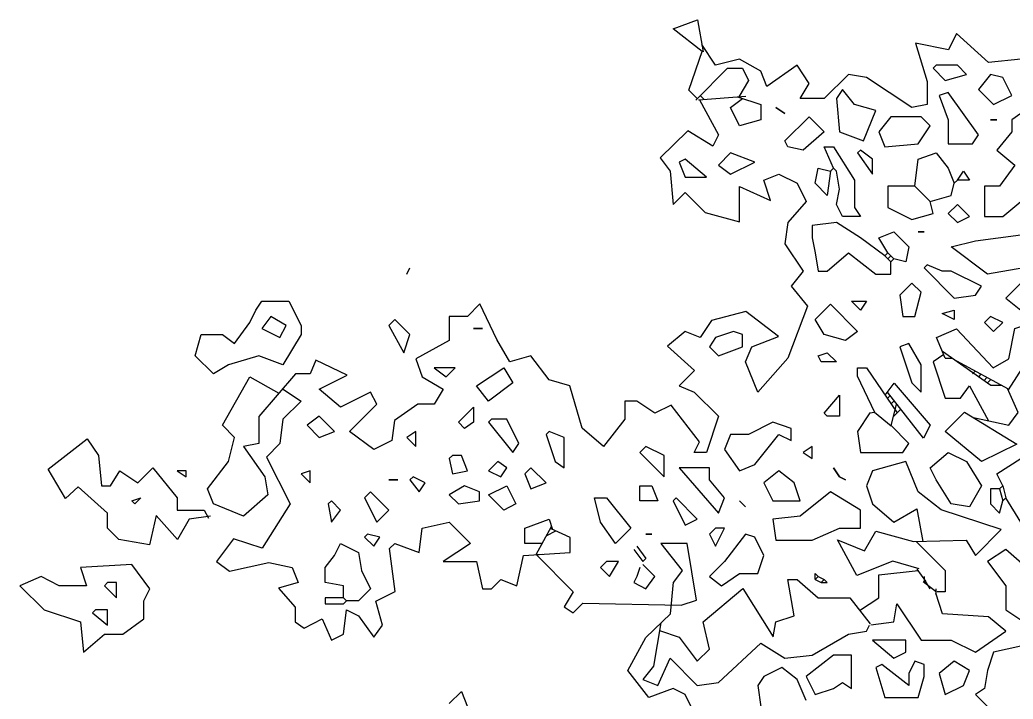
# Model space of a CAD drawing. Header units: metres. Extents: x -3.8 to 7.9, y -0.6 to 14.
# Drawn here: x -3.777 to -2.181, y 8.092 to 9.183 of the extents above; entities that cross this region are included whole.
import ezdxf

# ---------------------------------------------------------------- set-up
doc = ezdxf.new("R2010")
doc.units = ezdxf.units.M
doc.layers.add('ceco.net 88 green shadow', color=102, linetype='Continuous')
doc.layers.add('ceco.net 88 pair trees', color=7, linetype='Continuous')

msp = doc.modelspace()

# ---------------------------------------------------------------- linework, layer by layer
at = {"layer": 'ceco.net 88 green shadow', "linetype": 'Continuous'}
for p, q in [((-2.3043, 9.1097), (-2.3092, 9.1049)), ((-2.3092, 9.1049), (-2.2898, 9.0854)), ((-2.2703, 9.1097), (-2.3043, 9.1097)), ((-2.2557, 9.0951), (-2.2703, 9.1097)), ((-2.2898, 9.0854), (-2.2557, 9.0951)), ((-2.2169, 9.0951), (-2.2363, 9.0708)), ((-2.1974, 9.0903), (-2.2169, 9.0951)), ((-2.1828, 9.0611), (-2.1974, 9.0903)), ((-2.455, 9.0708), (-2.4647, 9.0563)), ((-2.4356, 9.0465), (-2.455, 9.0708)), ((-2.2363, 9.0708), (-2.212, 9.0465)), ((-2.4647, 9.0563), (-2.4599, 9.0028)), ((-2.2849, 9.066), (-2.2995, 9.0611)), ((-2.2995, 9.0611), (-2.2849, 9.0222)), ((-2.2363, 8.9979), (-2.2849, 9.066)), ((-2.212, 9.0465), (-2.1828, 9.0611)), ((-2.5619, 9.0417), (-2.5473, 9.032)), ((-2.5473, 9.032), (-2.5619, 9.0417)), ((-2.4015, 9.0368), (-2.4356, 9.0465)), ((-2.421, 8.9882), (-2.4015, 9.0368)), ((-2.5473, 8.9882), (-2.5085, 9.0271)), ((-2.5085, 9.0271), (-2.4842, 9.0028)), ((-2.3772, 9.0271), (-2.3967, 9.0028)), ((-2.3286, 9.0271), (-2.3772, 9.0271)), ((-2.3141, 9.0125), (-2.3286, 9.0271)), ((-2.2849, 9.0222), (-2.2849, 8.9834)), ((-2.2169, 9.0222), (-2.2071, 9.0222)), ((-2.2071, 9.0222), (-2.2169, 9.0222)), ((-2.3335, 8.9834), (-2.3141, 9.0125)), ((-2.5425, 8.9785), (-2.5473, 8.9882)), ((-2.4842, 9.0028), (-2.5182, 8.9736)), ((-2.4599, 9.0028), (-2.421, 8.9882)), ((-2.3967, 9.0028), (-2.387, 8.9785)), ((-2.246, 8.9834), (-2.2363, 8.9979)), ((-2.5182, 8.9736), (-2.5425, 8.9785)), ((-2.4696, 8.9445), (-2.4842, 8.9785)), ((-2.4842, 8.9785), (-2.4696, 8.9785)), ((-2.4696, 8.9785), (-2.4356, 8.925)), ((-2.4258, 8.9736), (-2.4307, 8.9688)), ((-2.4064, 8.9591), (-2.4258, 8.9736)), ((-2.387, 8.9785), (-2.3335, 8.9834)), ((-2.2849, 8.9834), (-2.246, 8.9834)), ((-2.7077, 8.9591), (-2.7174, 8.9542)), ((-2.6737, 8.9299), (-2.7077, 8.9591)), ((-2.6348, 8.9688), (-2.6543, 8.9493)), ((-2.5959, 8.9542), (-2.6348, 8.9688)), ((-2.4307, 8.9688), (-2.4064, 8.9348)), ((-2.4064, 8.9348), (-2.4064, 8.9591)), ((-2.3384, 8.9153), (-2.3335, 8.9591)), ((-2.3335, 8.9591), (-2.3043, 8.9688)), ((-2.3043, 8.9688), (-2.2849, 8.9445)), ((-2.7174, 8.9542), (-2.7077, 8.9299)), ((-2.6543, 8.9493), (-2.6348, 8.9348)), ((-2.6348, 8.9348), (-2.5959, 8.9542)), ((-2.4987, 8.9202), (-2.4939, 8.9445)), ((-2.4939, 8.9445), (-2.4744, 8.9396)), ((-2.4744, 8.9396), (-2.4793, 8.9007)), ((-2.4744, 8.9396), (-2.4696, 8.9445)), ((-2.4647, 8.9396), (-2.4696, 8.9445)), ((-2.4599, 8.9105), (-2.4647, 8.9396)), ((-2.2849, 8.9445), (-2.2752, 8.9202)), ((-2.2703, 8.925), (-2.2606, 8.9396)), ((-2.2606, 8.9396), (-2.2509, 8.925)), ((-2.7077, 8.9299), (-2.6737, 8.9299)), ((-2.4356, 8.925), (-2.4356, 8.8813)), ((-2.2752, 8.9202), (-2.2703, 8.925)), ((-2.2509, 8.925), (-2.2703, 8.925)), ((-2.4793, 8.9007), (-2.4987, 8.9202)), ((-2.4647, 8.8862), (-2.4599, 8.9105)), ((-2.3384, 8.9153), (-2.3821, 8.9153)), ((-2.3821, 8.9153), (-2.3821, 8.8813)), ((-2.3384, 8.9153), (-2.3141, 8.891)), ((-2.28, 8.9007), (-2.2752, 8.9202)), ((-2.3141, 8.891), (-2.28, 8.9007)), ((-2.455, 8.8667), (-2.4647, 8.8862)), ((-2.4356, 8.8813), (-2.4258, 8.8667)), ((-2.3821, 8.8813), (-2.3432, 8.8619)), ((-2.3092, 8.8716), (-2.3141, 8.891)), ((-2.2703, 8.8862), (-2.2849, 8.8716)), ((-2.2509, 8.8667), (-2.2703, 8.8862)), ((-2.4258, 8.8667), (-2.455, 8.8667)), ((-2.3432, 8.8619), (-2.3092, 8.8716)), ((-2.2849, 8.8716), (-2.2703, 8.857)), ((-2.2703, 8.857), (-2.2509, 8.8667)), ((-2.4647, 8.857), (-2.5036, 8.8521)), ((-2.5036, 8.8521), (-2.5036, 8.8327)), ((-2.4258, 8.8327), (-2.4647, 8.857)), ((-2.5036, 8.8327), (-2.4987, 8.8084)), ((-2.387, 8.8035), (-2.4258, 8.8327)), ((-2.3967, 8.8327), (-2.3724, 8.8424)), ((-2.3821, 8.8084), (-2.3967, 8.8327)), ((-2.3724, 8.8424), (-2.3481, 8.8181)), ((-2.3335, 8.8424), (-2.3238, 8.8424)), ((-2.3238, 8.8424), (-2.3335, 8.8424)), ((-2.28, 8.8181), (-2.2412, 8.8278)), ((-2.2412, 8.8278), (-2.1683, 8.8376)), ((-2.3481, 8.8181), (-2.3529, 8.7938)), ((-2.2217, 8.7744), (-2.28, 8.8181)), ((-2.4987, 8.8084), (-2.4939, 8.7792)), ((-2.4793, 8.7792), (-2.4453, 8.8084)), ((-2.4453, 8.8084), (-2.4015, 8.7744)), ((-2.387, 8.8035), (-2.3821, 8.8084)), ((-2.387, 8.8035), (-2.3821, 8.7987)), ((-2.3821, 8.8084), (-2.3772, 8.8035)), ((-2.3821, 8.7987), (-2.3772, 8.8035)), ((-2.3821, 8.7987), (-2.3772, 8.7938)), ((-2.3772, 8.8035), (-2.3724, 8.7987)), ((-2.3772, 8.7938), (-2.3724, 8.7987)), ((-2.3529, 8.7938), (-2.3724, 8.7987)), ((-3.1548, 8.7744), (-3.15, 8.7841)), ((-2.3772, 8.7744), (-2.3772, 8.7938)), ((-2.3189, 8.789), (-2.3238, 8.7841)), ((-2.3238, 8.7841), (-2.2752, 8.7355)), ((-2.2946, 8.7792), (-2.3189, 8.789)), ((-2.1634, 8.7841), (-2.2217, 8.7744)), ((-2.4939, 8.7792), (-2.4793, 8.7792)), ((-2.4015, 8.7744), (-2.3772, 8.7744)), ((-2.28, 8.7792), (-2.2946, 8.7792)), ((-2.2314, 8.7549), (-2.28, 8.7792)), ((-2.1585, 8.7695), (-2.1926, 8.7355)), ((-2.3432, 8.7598), (-2.3627, 8.7404)), ((-2.3286, 8.7452), (-2.3432, 8.7598)), ((-2.2412, 8.7404), (-2.2314, 8.7549)), ((-2.3627, 8.7404), (-2.3578, 8.7063)), ((-2.3384, 8.7063), (-2.3286, 8.7452)), ((-2.2752, 8.7355), (-2.2412, 8.7404)), ((-2.1926, 8.7355), (-2.1683, 8.7161)), ((-3.4076, 8.6966), (-3.3978, 8.7161)), ((-3.3978, 8.7161), (-3.3881, 8.7306)), ((-3.3881, 8.7306), (-3.359, 8.7306)), ((-3.359, 8.7306), (-3.3444, 8.7306)), ((-3.3444, 8.7306), (-3.3249, 8.6918)), ((-2.4987, 8.7015), (-2.4744, 8.7258)), ((-2.4744, 8.7258), (-2.4307, 8.682)), ((-2.4404, 8.7306), (-2.4161, 8.7306)), ((-2.4258, 8.7161), (-2.4404, 8.7306)), ((-2.4161, 8.7306), (-2.4258, 8.7161)), ((-2.2946, 8.7112), (-2.2752, 8.7161)), ((-2.2752, 8.7161), (-2.2752, 8.7015)), ((-3.3735, 8.7063), (-3.3881, 8.6869)), ((-3.3492, 8.6918), (-3.3735, 8.7063)), ((-3.1743, 8.7015), (-3.184, 8.6918)), ((-3.15, 8.6772), (-3.1743, 8.7015)), ((-2.4842, 8.6772), (-2.4987, 8.7015)), ((-2.3578, 8.7063), (-2.3384, 8.7063)), ((-2.2752, 8.7015), (-2.2946, 8.7112)), ((-2.2169, 8.7063), (-2.2266, 8.6966)), ((-2.1974, 8.6966), (-2.2169, 8.7063)), ((-3.4319, 8.6626), (-3.4076, 8.6966)), ((-3.3881, 8.6869), (-3.359, 8.6723)), ((-3.359, 8.6723), (-3.3492, 8.6918)), ((-3.3249, 8.6918), (-3.3249, 8.6772)), ((-3.184, 8.6918), (-3.1597, 8.648)), ((-3.0479, 8.6869), (-3.0333, 8.6869)), ((-3.0333, 8.6869), (-3.0479, 8.6869)), ((-2.2266, 8.6966), (-2.212, 8.682)), ((-2.212, 8.682), (-2.1974, 8.6966)), ((-3.495, 8.6432), (-3.4853, 8.6772)), ((-3.4853, 8.6772), (-3.4513, 8.6772)), ((-3.4513, 8.6772), (-3.4319, 8.6626)), ((-3.3249, 8.6772), (-3.3541, 8.6286)), ((-3.1597, 8.648), (-3.15, 8.6772)), ((-2.6591, 8.6723), (-2.6688, 8.6577)), ((-2.63, 8.682), (-2.6591, 8.6723)), ((-2.6154, 8.6772), (-2.63, 8.682)), ((-2.6154, 8.6577), (-2.6154, 8.6772)), ((-2.4501, 8.6675), (-2.4842, 8.6772)), ((-2.4307, 8.682), (-2.4501, 8.6675)), ((-2.6688, 8.6577), (-2.6543, 8.6432)), ((-2.6543, 8.6432), (-2.6154, 8.6577)), ((-2.3481, 8.6626), (-2.3627, 8.6577)), ((-2.3627, 8.6577), (-2.3432, 8.5994)), ((-2.3286, 8.6286), (-2.3481, 8.6626)), ((-3.4659, 8.614), (-3.495, 8.6432)), ((-3.393, 8.6432), (-3.4416, 8.6286)), ((-3.3541, 8.6286), (-3.393, 8.6432)), ((-2.4939, 8.6432), (-2.4793, 8.648)), ((-2.489, 8.6334), (-2.4939, 8.6432)), ((-2.4793, 8.648), (-2.4647, 8.6334)), ((-3.4416, 8.6286), (-3.4659, 8.614)), ((-3.1111, 8.6237), (-3.0917, 8.6091)), ((-3.0771, 8.6237), (-3.1111, 8.6237)), ((-3.0917, 8.6091), (-3.0771, 8.6237)), ((-3.0431, 8.5946), (-2.9993, 8.6237)), ((-2.9993, 8.6237), (-2.9847, 8.5994)), ((-2.4647, 8.6334), (-2.489, 8.6334)), ((-2.3286, 8.5848), (-2.3286, 8.6286)), ((-3.0236, 8.5703), (-3.0431, 8.5946)), ((-2.9847, 8.5994), (-3.0236, 8.5703)), ((-2.3432, 8.5994), (-2.3286, 8.5848)), ((-2.4842, 8.5508), (-2.4599, 8.58)), ((-2.4599, 8.58), (-2.4599, 8.546)), ((-3.0722, 8.5362), (-3.0479, 8.5605)), ((-3.0479, 8.5605), (-3.0479, 8.5362)), ((-3.2958, 8.546), (-3.3152, 8.5314)), ((-3.2715, 8.5217), (-3.2958, 8.546)), ((-3.0188, 8.5411), (-3.0236, 8.5362)), ((-2.9945, 8.5411), (-3.0188, 8.5411)), ((-2.975, 8.5022), (-2.9945, 8.5411)), ((-2.4793, 8.546), (-2.4842, 8.5508)), ((-2.4599, 8.546), (-2.4793, 8.546)), ((-3.3152, 8.5314), (-3.2958, 8.5119)), ((-3.0625, 8.5265), (-3.0722, 8.5362)), ((-3.0479, 8.5362), (-3.0625, 8.5265)), ((-3.0236, 8.5362), (-2.9847, 8.4876)), ((-2.5668, 8.5362), (-2.6057, 8.5168)), ((-2.5376, 8.5265), (-2.5668, 8.5362)), ((-2.5376, 8.5071), (-2.5376, 8.5265)), ((-3.2958, 8.5119), (-3.2715, 8.5217)), ((-3.1403, 8.5217), (-3.1548, 8.5119)), ((-3.1548, 8.5119), (-3.1403, 8.4974)), ((-3.1403, 8.4974), (-3.1403, 8.5217)), ((-2.9264, 8.5217), (-2.9313, 8.5168)), ((-2.9313, 8.5168), (-2.9167, 8.4731)), ((-2.9021, 8.5119), (-2.9264, 8.5217)), ((-2.9021, 8.4633), (-2.9021, 8.5119)), ((-2.6348, 8.5168), (-2.6445, 8.4925)), ((-2.6057, 8.5168), (-2.6348, 8.5168)), ((-2.5959, 8.4682), (-2.5571, 8.5168)), ((-2.5571, 8.5168), (-2.5376, 8.5071)), ((-2.9847, 8.4876), (-2.975, 8.5022)), ((-2.7709, 8.4974), (-2.7806, 8.4876)), ((-2.7417, 8.4828), (-2.7709, 8.4974)), ((-2.6445, 8.4925), (-2.6202, 8.4585)), ((-2.5036, 8.4974), (-2.5182, 8.4876)), ((-2.5036, 8.4779), (-2.5036, 8.4974)), ((-3.0819, 8.4828), (-3.0868, 8.4779)), ((-3.0868, 8.4779), (-3.0819, 8.4536)), ((-3.0674, 8.4828), (-3.0819, 8.4828)), ((-3.0576, 8.4585), (-3.0674, 8.4828)), ((-2.7806, 8.4876), (-2.7417, 8.4488)), ((-2.7417, 8.4488), (-2.7417, 8.4828)), ((-2.5182, 8.4876), (-2.5036, 8.4779)), ((-2.3141, 8.4633), (-2.2849, 8.4876)), ((-2.2849, 8.4876), (-2.2557, 8.4731)), ((-2.2071, 8.4536), (-2.1683, 8.4779)), ((-3.009, 8.4731), (-3.0236, 8.4585)), ((-2.9945, 8.4633), (-3.009, 8.4731)), ((-3.0042, 8.4488), (-2.9945, 8.4633)), ((-2.9556, 8.4633), (-2.9653, 8.4536)), ((-2.9313, 8.439), (-2.9556, 8.4633)), ((-2.9167, 8.4731), (-2.9021, 8.4633)), ((-2.7174, 8.4633), (-2.6543, 8.3904)), ((-2.6688, 8.4633), (-2.7174, 8.4633)), ((-2.6688, 8.4439), (-2.6688, 8.4633)), ((-2.6202, 8.4585), (-2.5959, 8.4682)), ((-2.4599, 8.4488), (-2.4696, 8.4633)), ((-2.4696, 8.4633), (-2.4599, 8.4488)), ((-2.3043, 8.4439), (-2.3141, 8.4633)), ((-2.2557, 8.4731), (-2.2314, 8.4342)), ((-3.5242, 8.4585), (-3.5096, 8.4488)), ((-3.5096, 8.4585), (-3.5242, 8.4585)), ((-3.5096, 8.4488), (-3.5096, 8.4585)), ((-3.3104, 8.4585), (-3.3249, 8.4536)), ((-3.3249, 8.4536), (-3.3104, 8.439)), ((-3.3104, 8.439), (-3.3104, 8.4585)), ((-3.1451, 8.4488), (-3.15, 8.4439)), ((-3.1257, 8.439), (-3.1451, 8.4488)), ((-3.0819, 8.4536), (-3.0576, 8.4585)), ((-3.0236, 8.4585), (-3.0042, 8.4488)), ((-2.9653, 8.4536), (-2.9556, 8.4293)), ((-2.5571, 8.4585), (-2.5814, 8.439)), ((-2.5328, 8.439), (-2.5571, 8.4585)), ((-2.4599, 8.4488), (-2.4501, 8.4439)), ((-2.4501, 8.4439), (-2.4599, 8.4488)), ((-2.1974, 8.4342), (-2.2071, 8.4536)), ((-3.184, 8.4439), (-3.1694, 8.4439)), ((-3.1694, 8.4439), (-3.184, 8.4439)), ((-3.15, 8.4439), (-3.1354, 8.4245)), ((-3.1354, 8.4245), (-3.1257, 8.439)), ((-3.0625, 8.4342), (-3.0868, 8.4196)), ((-3.0382, 8.4245), (-3.0625, 8.4342)), ((-3.0236, 8.4196), (-2.9945, 8.4342)), ((-2.9945, 8.4342), (-2.9799, 8.405)), ((-2.9556, 8.4293), (-2.9313, 8.439)), ((-2.7806, 8.4342), (-2.7612, 8.4342)), ((-2.7806, 8.4099), (-2.7806, 8.4342)), ((-2.7612, 8.4342), (-2.7515, 8.4099)), ((-2.6445, 8.4147), (-2.6688, 8.4439)), ((-2.5814, 8.439), (-2.5668, 8.4099)), ((-2.523, 8.4099), (-2.5328, 8.439)), ((-2.28, 8.405), (-2.3043, 8.4439)), ((-2.2314, 8.4342), (-2.2509, 8.4002)), ((-2.2023, 8.4293), (-2.2169, 8.4293)), ((-2.2169, 8.4293), (-2.2169, 8.405)), ((-2.2023, 8.4293), (-2.1974, 8.4342)), ((-2.2023, 8.4293), (-2.1974, 8.4099)), ((-2.1974, 8.4342), (-2.1926, 8.4147)), ((-3.5971, 8.4099), (-3.5825, 8.4147)), ((-3.5825, 8.4147), (-3.5922, 8.405)), ((-3.2132, 8.4245), (-3.2229, 8.4147)), ((-3.2229, 8.4147), (-3.2034, 8.3759)), ((-3.184, 8.3953), (-3.2132, 8.4245)), ((-3.0868, 8.4196), (-3.0722, 8.405)), ((-3.0382, 8.4099), (-3.0382, 8.4245)), ((-2.9993, 8.3953), (-3.0236, 8.4196)), ((-2.8535, 8.4147), (-2.8341, 8.4147)), ((-2.8438, 8.3759), (-2.8535, 8.4147)), ((-2.8341, 8.4147), (-2.7952, 8.3661)), ((-2.7223, 8.4147), (-2.7272, 8.4099)), ((-2.6883, 8.3807), (-2.7223, 8.4147)), ((-2.6543, 8.3904), (-2.6445, 8.4147)), ((-2.4744, 8.4245), (-2.523, 8.3856)), ((-2.4258, 8.3953), (-2.4744, 8.4245)), ((-2.1974, 8.4099), (-2.1926, 8.4147)), ((-2.1683, 8.3759), (-2.1926, 8.4147)), ((-3.5922, 8.405), (-3.5971, 8.4099)), ((-3.2763, 8.4099), (-3.2812, 8.405)), ((-3.2812, 8.405), (-3.2763, 8.3759)), ((-3.2618, 8.3953), (-3.2763, 8.4099)), ((-3.0722, 8.405), (-3.0382, 8.4099)), ((-2.9799, 8.405), (-2.9993, 8.3953)), ((-2.7515, 8.4099), (-2.7806, 8.4099)), ((-2.7272, 8.4099), (-2.7077, 8.371)), ((-2.6202, 8.4099), (-2.6105, 8.4002)), ((-2.6105, 8.4002), (-2.6202, 8.4099)), ((-2.5668, 8.4099), (-2.523, 8.4099)), ((-2.2509, 8.4002), (-2.28, 8.405)), ((-2.2169, 8.405), (-2.2023, 8.3904)), ((-2.2023, 8.3904), (-2.1974, 8.4099)), ((-3.2763, 8.3759), (-3.2618, 8.3953)), ((-3.2034, 8.3759), (-3.184, 8.3953)), ((-2.7077, 8.371), (-2.6883, 8.3807)), ((-2.523, 8.3856), (-2.5668, 8.3807)), ((-2.5668, 8.3807), (-2.5619, 8.3467)), ((-2.4258, 8.3661), (-2.4258, 8.3953)), ((-2.8195, 8.3418), (-2.8438, 8.3759)), ((-2.7952, 8.3661), (-2.8195, 8.3418)), ((-2.6591, 8.3661), (-2.6688, 8.3564)), ((-2.6591, 8.337), (-2.6445, 8.3661)), ((-2.6445, 8.3661), (-2.6591, 8.3661)), ((-2.5036, 8.3467), (-2.4599, 8.3661)), ((-2.4599, 8.3661), (-2.4258, 8.3661)), ((-3.218, 8.3564), (-3.2229, 8.3516)), ((-3.2229, 8.3516), (-3.2083, 8.337)), ((-3.1986, 8.3516), (-3.218, 8.3564)), ((-3.2083, 8.337), (-3.1986, 8.3516)), ((-2.7709, 8.3564), (-2.7612, 8.3564)), ((-2.7612, 8.3564), (-2.7709, 8.3564)), ((-2.6688, 8.3564), (-2.6591, 8.337)), ((-2.6105, 8.3564), (-2.6445, 8.3127)), ((-2.5959, 8.3516), (-2.6105, 8.3564)), ((-2.5814, 8.3224), (-2.5959, 8.3516)), ((-3.2715, 8.3224), (-3.2618, 8.3418)), ((-3.2618, 8.3418), (-3.2326, 8.3273)), ((-2.7855, 8.337), (-2.7709, 8.3175)), ((-2.5619, 8.3467), (-2.5036, 8.3467)), ((-3.2861, 8.303), (-3.2715, 8.3224)), ((-3.2326, 8.3273), (-3.2277, 8.2981)), ((-2.7903, 8.3321), (-2.7758, 8.3127)), ((-2.7709, 8.3175), (-2.7758, 8.3127)), ((-2.5911, 8.2932), (-2.5814, 8.3224)), ((-3.5971, 8.3078), (-3.6797, 8.303)), ((-3.6797, 8.303), (-3.67, 8.2738)), ((-3.5679, 8.2689), (-3.5971, 8.3078)), ((-3.2861, 8.2787), (-3.2861, 8.303)), ((-2.8341, 8.3127), (-2.8438, 8.303)), ((-2.8438, 8.303), (-2.8292, 8.2884)), ((-2.8146, 8.3127), (-2.8341, 8.3127)), ((-2.8292, 8.2884), (-2.8146, 8.3127)), ((-2.7806, 8.303), (-2.7855, 8.2884)), ((-2.7563, 8.2884), (-2.7758, 8.3078)), ((-2.6445, 8.3127), (-2.6688, 8.2884)), ((-3.7429, 8.2884), (-3.7769, 8.2738)), ((-3.7137, 8.2738), (-3.7429, 8.2884)), ((-3.2277, 8.2981), (-3.2132, 8.2689)), ((-2.7855, 8.2884), (-2.7903, 8.2787)), ((-2.7709, 8.2689), (-2.7563, 8.2884)), ((-2.6688, 8.2884), (-2.6494, 8.2738)), ((-2.6494, 8.2738), (-2.6202, 8.2932)), ((-2.6202, 8.2932), (-2.5911, 8.2932)), ((-2.4987, 8.2835), (-2.4987, 8.2932)), ((-2.4987, 8.2932), (-2.4939, 8.2884)), ((-2.4987, 8.2835), (-2.4939, 8.2884)), ((-2.4939, 8.2884), (-2.4842, 8.2835)), ((-3.7769, 8.2738), (-3.738, 8.2349)), ((-3.67, 8.2738), (-3.7137, 8.2738)), ((-3.636, 8.2787), (-3.6408, 8.2738)), ((-3.6408, 8.2738), (-3.6214, 8.2544)), ((-3.6214, 8.2787), (-3.636, 8.2787)), ((-3.6214, 8.2544), (-3.6214, 8.2787)), ((-3.5777, 8.2495), (-3.5679, 8.2689)), ((-3.2569, 8.2738), (-3.2861, 8.2787)), ((-3.2569, 8.2544), (-3.2569, 8.2738)), ((-3.2132, 8.2689), (-3.2326, 8.2495)), ((-2.7903, 8.2787), (-2.7709, 8.2689)), ((-2.4987, 8.2835), (-2.489, 8.2787)), ((-2.489, 8.2787), (-2.4842, 8.2835)), ((-2.489, 8.2787), (-2.4793, 8.2787)), ((-2.4793, 8.2787), (-2.4842, 8.2835)), ((-3.2569, 8.2544), (-3.2861, 8.2544)), ((-3.2861, 8.2544), (-3.2861, 8.2446)), ((-3.2569, 8.2544), (-3.252, 8.2495)), ((-3.5777, 8.2203), (-3.5777, 8.2495)), ((-3.2861, 8.2446), (-3.2569, 8.2446)), ((-3.2569, 8.2446), (-3.252, 8.2495)), ((-3.2326, 8.2495), (-3.252, 8.2495)), ((-3.738, 8.2349), (-3.6797, 8.2155)), ((-3.6554, 8.2349), (-3.6603, 8.2301)), ((-3.6603, 8.2301), (-3.636, 8.2106)), ((-3.636, 8.2349), (-3.6554, 8.2349)), ((-3.636, 8.2106), (-3.636, 8.2349)), ((-3.6797, 8.2155), (-3.6749, 8.1669)), ((-3.6117, 8.196), (-3.5777, 8.2203)), ((-3.6749, 8.1669), (-3.6408, 8.196)), ((-3.6408, 8.196), (-3.6117, 8.196)), ((-2.4064, 8.1863), (-2.3724, 8.1572)), ((-2.3529, 8.1863), (-2.4064, 8.1863)), ((-2.3529, 8.1669), (-2.3529, 8.1863)), ((-2.1683, 8.1766), (-2.212, 8.1669)), ((-2.4696, 8.162), (-2.5133, 8.128)), ((-2.4404, 8.162), (-2.4696, 8.162)), ((-2.4404, 8.1086), (-2.4404, 8.162)), ((-2.3724, 8.1572), (-2.3529, 8.1669)), ((-2.212, 8.1669), (-2.2217, 8.1377)), ((-2.5522, 8.1426), (-2.5814, 8.128)), ((-2.5279, 8.1231), (-2.5522, 8.1426)), ((-2.3918, 8.1474), (-2.4015, 8.1426)), ((-2.4015, 8.1426), (-2.387, 8.094)), ((-2.3481, 8.1134), (-2.3918, 8.1474)), ((-2.3384, 8.1523), (-2.3481, 8.1329)), ((-2.3238, 8.1474), (-2.3384, 8.1523)), ((-2.3238, 8.128), (-2.3238, 8.1474)), ((-2.2752, 8.1523), (-2.2995, 8.1329)), ((-2.2509, 8.1377), (-2.2752, 8.1523)), ((-2.5814, 8.128), (-2.5911, 8.1134)), ((-2.5133, 8.128), (-2.4987, 8.0988)), ((-2.3481, 8.1329), (-2.3481, 8.1134)), ((-2.3335, 8.094), (-2.3238, 8.128)), ((-2.2995, 8.1329), (-2.2898, 8.0988)), ((-2.2606, 8.1134), (-2.2509, 8.1377)), ((-2.2217, 8.1377), (-2.2266, 8.1086)), ((-2.5911, 8.1134), (-2.5862, 8.0794)), ((-2.5133, 8.0891), (-2.5279, 8.1231)), ((-2.4696, 8.1086), (-2.455, 8.1183)), ((-2.455, 8.1183), (-2.4404, 8.1086)), ((-2.2898, 8.0988), (-2.2606, 8.1134)), ((-2.4987, 8.0988), (-2.4696, 8.1086)), ((-2.387, 8.094), (-2.3335, 8.094)), ((-2.2266, 8.1086), (-2.2412, 8.0988)), ((-2.2412, 8.0988), (-2.2023, 8.06))]:
    msp.add_line(p, q, dxfattribs=at)
at = {"layer": 'ceco.net 88 pair trees', "linetype": 'Continuous'}
for p, q in [((-2.6861, 9.0541), (-2.6103, 9.0602)), ((-2.6834, 9.0611), (-2.6771, 9.0548)), ((-2.2944, 8.6505), (-2.2164, 8.5958)), ((-2.29, 8.6395), (-2.2788, 8.6395)), ((-2.1882, 8.5895), (-2.2713, 8.6342)), ((-2.246, 8.614), (-2.2412, 8.6189)), ((-2.2358, 8.6094), (-2.2322, 8.6133)), ((-2.2273, 8.6036), (-2.2227, 8.6082)), ((-2.2217, 8.5994), (-2.2164, 8.6048)), ((-2.2164, 8.5958), (-2.1998, 8.5958)), ((-2.3826, 8.5746), (-2.3785, 8.579)), ((-2.3767, 8.5659), (-2.3719, 8.5708)), ((-2.3765, 8.5307), (-2.368, 8.5656)), ((-2.3729, 8.5457), (-2.3612, 8.5571)), ((-2.4108, 8.5516), (-2.4032, 8.5525)), ((-2.4037, 8.5525), (-2.3765, 8.5307)), ((-2.9471, 8.3236), (-2.9225, 8.3691)), ((-2.9303, 8.3545), (-2.9157, 8.3618)), ((-2.9459, 8.3239), (-2.9364, 8.3243)), ((-2.3352, 8.3005), (-2.3213, 8.2811)), ((-2.3238, 8.2884), (-2.3238, 8.2787)), ((-2.3036, 8.2634), (-2.3255, 8.2799)), ((-2.3141, 8.2689), (-2.3213, 8.2811)), ((-2.3043, 8.2592), (-2.3043, 8.2689))]:
    msp.add_line(p, q, dxfattribs=at)
for points in [[(-2.6803, 9.1318), (-2.7269, 9.168), (-2.6878, 9.1826), (-2.679, 9.1311)], [(-2.1683, 9.1194), (-2.2205, 9.1141), (-2.2715, 9.1608), (-2.2847, 9.1345), (-2.3376, 9.1454), (-2.3189, 9.0835), (-2.3189, 9.0465), (-2.3432, 9.0417), (-2.4161, 9.0903), (-2.4453, 9.0951), (-2.4842, 9.0563), (-2.523, 9.0563), (-2.5085, 9.0806), (-2.5279, 9.1097), (-2.5765, 9.0757), (-2.5862, 9.1), (-2.6202, 9.1194), (-2.6591, 9.1097), (-2.6812, 9.143)], [(-2.6883, 9.0563), (-2.7016, 9.0696), (-2.6798, 9.1335)], [(-2.6907, 9.0536), (-2.6397, 9.1049), (-2.6154, 9.1049), (-2.6057, 9.0854), (-2.6215, 9.0592)], [(-2.6849, 9.0541), (-2.6543, 8.9979), (-2.6635, 8.9795), (-2.7033, 9.0043), (-2.7478, 8.9608), (-2.732, 8.9396), (-2.7272, 8.8862), (-2.7077, 8.9056), (-2.6754, 8.8733), (-2.6202, 8.8582), (-2.6202, 8.9148), (-2.5707, 8.8927), (-2.5814, 8.925), (-2.5571, 8.9348), (-2.5279, 8.9202), (-2.5133, 8.891), (-2.5425, 8.857), (-2.5473, 8.823), (-2.5182, 8.7792), (-2.5376, 8.7549), (-2.5109, 8.7229), (-2.5425, 8.639), (-2.5911, 8.5848), (-2.6105, 8.6334), (-2.6008, 8.6577), (-2.5578, 8.6738), (-2.61, 8.7141), (-2.6654, 8.6995), (-2.6834, 8.6723), (-2.7077, 8.682), (-2.7359, 8.6585), (-2.6926, 8.6194), (-2.7174, 8.5946), (-2.6931, 8.5848), (-2.6543, 8.546), (-2.6737, 8.4876), (-2.6931, 8.4876), (-2.6849, 8.5047), (-2.7301, 8.5639), (-2.7563, 8.5508), (-2.7855, 8.5703), (-2.8049, 8.5703), (-2.8049, 8.5411), (-2.8389, 8.4974), (-2.8732, 8.5268), (-2.8929, 8.5948), (-2.9264, 8.6043), (-2.9556, 8.6432), (-2.9896, 8.6334), (-3.0105, 8.6692), (-3.0375, 8.7265), (-3.0576, 8.7063), (-3.0868, 8.7063), (-3.0868, 8.6675), (-3.1403, 8.6383), (-3.1305, 8.6091), (-3.0965, 8.5897), (-3.1111, 8.5654), (-3.1373, 8.5654), (-3.1748, 8.5389), (-3.1791, 8.5071), (-3.2083, 8.4925), (-3.2472, 8.5217), (-3.2034, 8.5654), (-3.2132, 8.5848), (-3.2618, 8.5605), (-3.2958, 8.5897), (-3.2508, 8.6121), (-3.3014, 8.6361), (-3.3104, 8.614), (-3.3339, 8.614), (-3.393, 8.5455), (-3.393, 8.5022), (-3.4173, 8.4974), (-3.3833, 8.4488), (-3.3784, 8.4196), (-3.4173, 8.3856), (-3.4659, 8.405), (-3.4756, 8.4293), (-3.4416, 8.4731), (-3.4319, 8.5119), (-3.4513, 8.5314), (-3.4076, 8.6091), (-3.3607, 8.5831)], [(-2.6236, 9.0589), (-2.5862, 9.0465), (-2.5862, 9.0222), (-2.6202, 9.0125), (-2.6348, 9.0417), (-2.6154, 9.0563)], [(-2.1661, 8.8978), (-2.144, 8.9688), (-2.1683, 9.032), (-2.1828, 9.0222), (-2.1828, 9.0028), (-2.2071, 8.9736), (-2.178, 8.9493), (-2.2023, 8.9153), (-2.2266, 8.9153), (-2.2266, 8.8667), (-2.1974, 8.8667), (-2.1683, 8.891)], [(-2.29, 8.6395), (-2.3038, 8.6726), (-2.2718, 8.6862), (-2.2125, 8.6235), (-2.1877, 8.6383), (-2.178, 8.6869), (-2.1488, 8.6966), (-2.1265, 8.6854), (-2.1889, 8.5885)], [(-2.2922, 8.6449), (-2.3092, 8.6334), (-2.2898, 8.5751), (-2.2655, 8.5751), (-2.2509, 8.5946), (-2.2203, 8.5387)], [(-2.403, 8.552), (-2.4307, 8.6101), (-2.4307, 8.6237), (-2.4161, 8.6237), (-2.367, 8.5513)], [(-3.3546, 8.5899), (-3.3249, 8.5703), (-3.3541, 8.5411), (-3.359, 8.5022), (-3.3808, 8.4804), (-3.3424, 8.4053), (-3.3876, 8.3343), (-3.4338, 8.3489), (-3.461, 8.3127), (-3.4399, 8.2969), (-3.3767, 8.3112), (-3.3395, 8.303), (-3.3298, 8.2787), (-3.3614, 8.2697), (-3.3347, 8.2393), (-3.3347, 8.2155), (-3.3201, 8.2058), (-3.2909, 8.2203), (-3.2763, 8.1863), (-3.2569, 8.196), (-3.252, 8.2349), (-3.2326, 8.2252), (-3.2083, 8.1912), (-3.1942, 8.2101), (-3.2049, 8.2488), (-3.1738, 8.2643), (-3.1828, 8.3333), (-3.1743, 8.3418), (-3.1354, 8.3273), (-3.1305, 8.3661), (-3.0868, 8.3759), (-3.0528, 8.3418), (-3.0965, 8.3127), (-3.0431, 8.3127), (-3.0333, 8.2689), (-3.0188, 8.2689), (-3.0042, 8.2835), (-2.9784, 8.2733), (-2.9677, 8.3224), (-2.8924, 8.327), (-2.8924, 8.3511), (-2.9242, 8.3657)], [(-2.3865, 8.5797), (-2.3721, 8.5992), (-2.3141, 8.5314), (-2.3245, 8.5105), (-2.3828, 8.5846)], [(-2.2446, 8.5438), (-2.1875, 8.5316), (-2.1724, 8.5518), (-2.1899, 8.5904)], [(-2.4108, 8.5516), (-2.4307, 8.5217), (-2.4258, 8.4876), (-2.3578, 8.4876), (-2.3481, 8.5022), (-2.3772, 8.5314)], [(-2.2589, 8.5525), (-2.1748, 8.5013), (-2.2314, 8.4731), (-2.2898, 8.5217), (-2.2589, 8.5525)], [(-3.4707, 8.3856), (-3.5048, 8.3807), (-3.5237, 8.3477), (-3.558, 8.3866), (-3.5684, 8.3394), (-3.618, 8.3482), (-3.636, 8.3661), (-3.636, 8.3904), (-3.6831, 8.4327), (-3.7035, 8.4138), (-3.7317, 8.4609), (-3.6685, 8.5098), (-3.6506, 8.4828), (-3.6457, 8.4342), (-3.6311, 8.4342), (-3.6165, 8.4585), (-3.5874, 8.439), (-3.5631, 8.4633), (-3.5242, 8.4147), (-3.5242, 8.3953), (-3.4805, 8.3953), (-3.4739, 8.3822)], [(-2.3316, 8.301), (-2.3738, 8.3132), (-2.4319, 8.2903), (-2.4628, 8.3472), (-2.4195, 8.3299), (-2.4015, 8.3613), (-2.3408, 8.3448), (-2.256, 8.3469), (-2.2412, 8.3224), (-2.1998, 8.364), (-2.2963, 8.3955), (-2.3335, 8.4245), (-2.3529, 8.4731), (-2.4064, 8.4585), (-2.4161, 8.4342), (-2.4064, 8.405), (-2.3724, 8.3759), (-2.3354, 8.397), (-2.326, 8.345)], [(-2.9374, 8.3418), (-2.9653, 8.3418), (-2.9653, 8.3661), (-2.9264, 8.3807), (-2.9211, 8.3642)], [(-2.0604, 8.3781), (-2.1189, 8.388), (-2.1342, 8.3467), (-2.1051, 8.3078), (-2.1197, 8.2932), (-2.1537, 8.2981), (-2.1926, 8.3321), (-2.2217, 8.3127), (-2.1926, 8.2738), (-2.1926, 8.2349), (-2.1634, 8.2155), (-2.1197, 8.2495), (-2.1002, 8.2252), (-2.1245, 8.1863), (-2.0954, 8.1717), (-2.0711, 8.196), (-2.0565, 8.2349), (-2.0176, 8.2738), (-2.0225, 8.3418), (-2.037, 8.3418), (-2.0662, 8.303), (-2.0856, 8.3224), (-2.0604, 8.3781)], [(-2.9473, 8.3236), (-2.8875, 8.2641), (-2.9021, 8.2398), (-2.8875, 8.2301), (-2.8722, 8.2456), (-2.7143, 8.2425), (-2.6897, 8.2505), (-2.7043, 8.3418), (-2.7466, 8.3418), (-2.7126, 8.2981), (-2.7267, 8.2794)], [(-2.3364, 8.3448), (-2.2898, 8.2981), (-2.2898, 8.2641), (-2.3029, 8.2641)], [(-2.4273, 8.234), (-2.3967, 8.2544), (-2.3967, 8.2911), (-2.3335, 8.2981)], [(-2.6931, 8.0697), (-2.7077, 8.0988), (-2.7272, 8.1086), (-2.766, 8.094), (-2.8001, 8.1377), (-2.7711, 8.1907), (-2.7315, 8.2284), (-2.7267, 8.2794)], [(-2.7488, 8.2016), (-2.7174, 8.1912), (-2.6883, 8.1523), (-2.6688, 8.1717), (-2.6786, 8.2155), (-2.6149, 8.2694), (-2.5665, 8.1917), (-2.5619, 8.2155), (-2.5328, 8.2252), (-2.5425, 8.2835), (-2.5279, 8.2835), (-2.4939, 8.2544), (-2.4431, 8.2544), (-2.4105, 8.2123)], [(-2.4093, 8.2109), (-2.3724, 8.2155), (-2.3675, 8.2446), (-2.3286, 8.1863), (-2.28, 8.1863), (-2.2412, 8.1669), (-2.1926, 8.2009), (-2.2203, 8.224), (-2.2941, 8.2284), (-2.3051, 8.2617)], [(-2.7468, 8.214), (-2.7587, 8.1445), (-2.7758, 8.1231), (-2.7515, 8.1134), (-2.732, 8.1572), (-2.6883, 8.1134), (-2.6543, 8.1183), (-2.5862, 8.1815), (-2.5473, 8.1572), (-2.5036, 8.162), (-2.4453, 8.196), (-2.4161, 8.2009), (-2.4113, 8.2106)], [(-3.0868, 8.0843), (-3.0674, 8.1037), (-3.0576, 8.0794)]]:
    msp.add_lwpolyline(points, dxfattribs=at)

doc.saveas('drawing.dxf')
